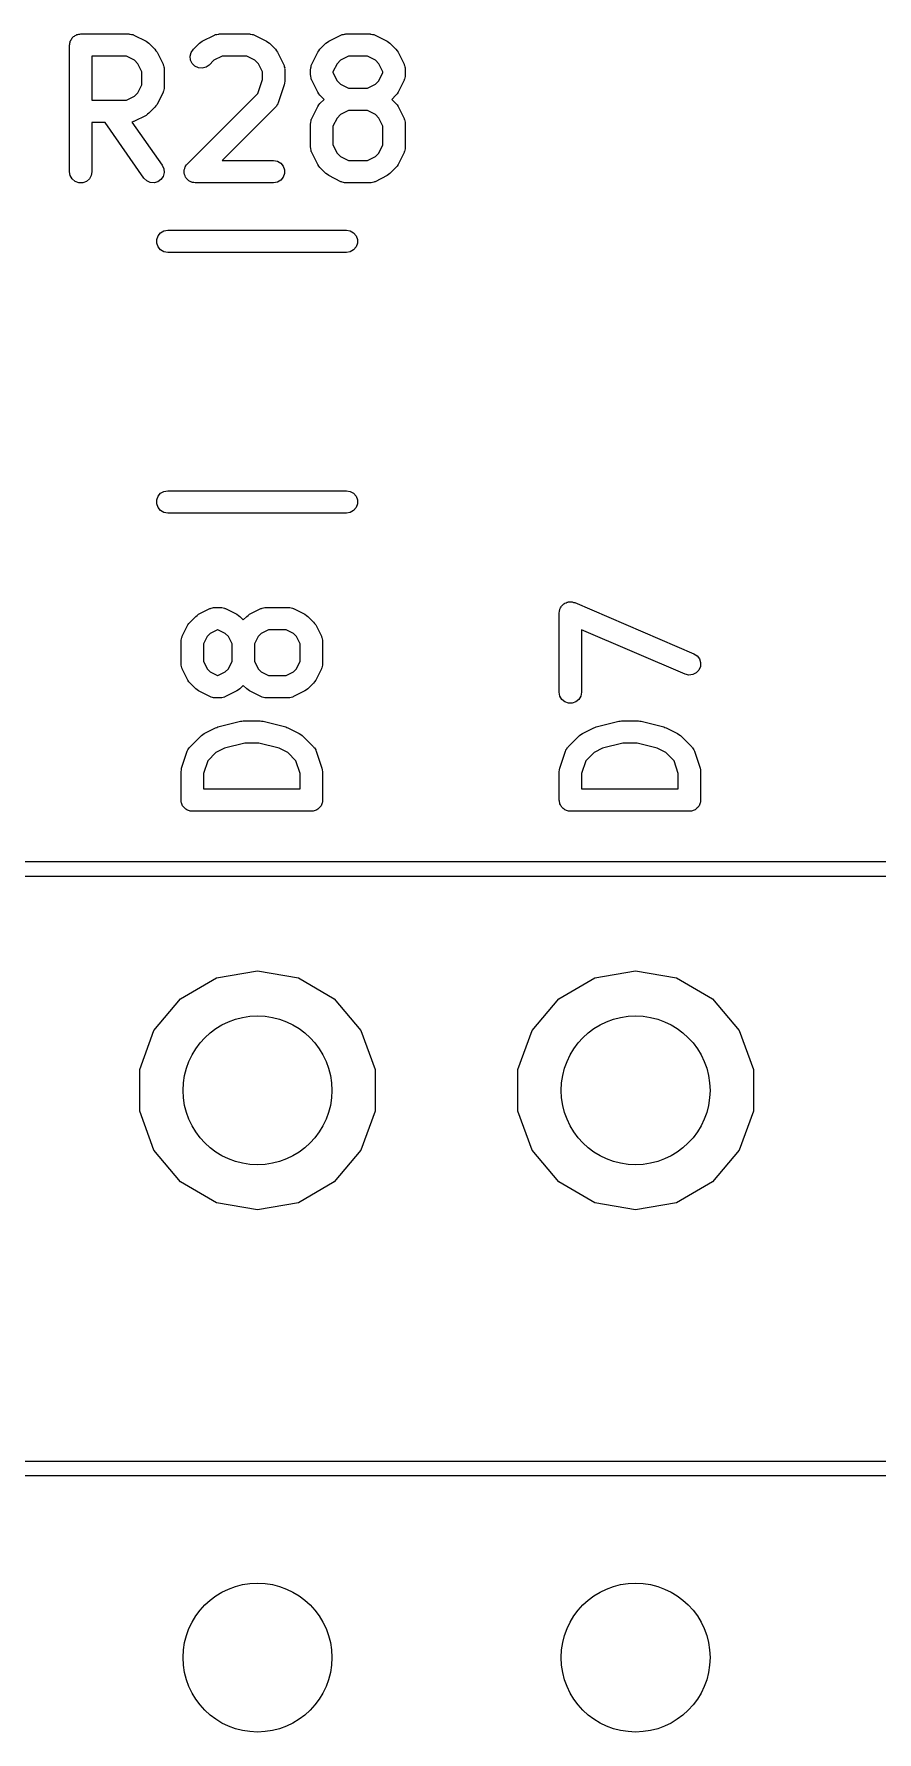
# Model space of a CAD drawing. Extents: x 25 to 125, y -131 to -25.
# Drawn here: x 36.14 to 41.81, y -100.17 to -88.77 of the extents above; entities that cross this region are included whole.
import ezdxf

# ---------------------------------------------------------------- set-up
doc = ezdxf.new("R2010")
doc.units = 0
doc.header["$MEASUREMENT"] = 0
doc.layers.add('BLACK', color=7, linetype='CONTINUOUS')

msp = doc.modelspace()

# ---------------------------------------------------------------- linework, layer by layer
at = {"layer": 'Black'}
for p, q in [((36.3833, -88.8409), (36.3844, -88.8345)), ((36.3833, -89.6909), (36.3833, -88.8409)), ((36.3844, -88.8279), (36.3866, -88.8217)), ((36.3844, -88.8345), (36.3844, -88.8279)), ((36.3866, -88.8217), (36.3878, -88.8153)), ((36.3878, -88.8153), (36.3911, -88.8096)), ((36.3911, -88.8096), (36.3933, -88.8034)), ((36.3933, -88.8034), (36.3975, -88.7984)), ((36.3975, -88.7984), (36.4008, -88.7927)), ((36.4008, -88.7927), (36.4058, -88.7885)), ((36.4058, -88.7885), (36.41, -88.7835)), ((36.41, -88.7835), (36.4157, -88.7802)), ((36.4157, -88.7802), (36.4208, -88.776)), ((36.4208, -88.776), (36.4269, -88.7737)), ((36.4269, -88.7737), (36.4326, -88.7704)), ((36.4326, -88.7704), (36.4391, -88.7693)), ((36.4391, -88.7693), (36.4452, -88.7671)), ((36.4452, -88.7671), (36.4518, -88.7671)), ((36.4518, -88.7671), (36.4583, -88.7659)), ((36.4583, -88.7659), (36.7821, -88.7659)), ((36.7821, -88.7659), (36.7863, -88.7667)), ((36.7863, -88.7667), (36.7906, -88.7664)), ((36.7906, -88.7664), (36.7991, -88.7689)), ((36.7991, -88.7689), (36.8077, -88.7704)), ((36.8077, -88.7704), (36.8115, -88.7726)), ((36.8115, -88.7726), (36.8156, -88.7738)), ((36.8156, -88.7738), (36.8966, -88.8143)), ((36.8966, -88.8143), (36.9062, -88.8215)), ((36.9062, -88.8215), (36.9161, -88.8284)), ((36.9161, -88.8284), (36.9565, -88.8688)), ((37.2147, -88.8688), (37.2552, -88.8284)), ((37.2552, -88.8284), (37.2651, -88.8215)), ((37.2651, -88.8215), (37.2747, -88.8143)), ((37.2747, -88.8143), (37.3557, -88.7738)), ((37.3557, -88.7738), (37.3598, -88.7726)), ((37.3598, -88.7726), (37.3636, -88.7704)), ((37.3636, -88.7704), (37.3722, -88.7689)), ((37.3722, -88.7689), (37.3806, -88.7664)), ((37.3806, -88.7664), (37.3849, -88.7667)), ((37.3849, -88.7667), (37.3892, -88.7659)), ((37.3892, -88.7659), (37.5916, -88.7659)), ((37.5916, -88.7659), (37.5958, -88.7667)), ((37.5958, -88.7667), (37.6002, -88.7664)), ((37.6002, -88.7664), (37.6086, -88.7689)), ((37.6086, -88.7689), (37.6172, -88.7704)), ((37.6172, -88.7704), (37.621, -88.7726)), ((37.621, -88.7726), (37.6251, -88.7738)), ((37.6251, -88.7738), (37.7061, -88.8143)), ((37.7061, -88.8143), (37.7157, -88.8215)), ((37.7157, -88.8215), (37.7256, -88.8284)), ((37.7256, -88.8284), (37.7661, -88.8688)), ((38.0647, -88.8688), (38.1052, -88.8284)), ((38.1052, -88.8284), (38.1151, -88.8215)), ((38.1151, -88.8215), (38.1247, -88.8143)), ((38.1247, -88.8143), (38.2057, -88.7738)), ((38.2057, -88.7738), (38.2098, -88.7726)), ((38.2098, -88.7726), (38.2136, -88.7704)), ((38.2136, -88.7704), (38.2222, -88.7689)), ((38.2222, -88.7689), (38.2306, -88.7664)), ((38.2306, -88.7664), (38.235, -88.7667)), ((38.235, -88.7667), (38.2392, -88.7659)), ((38.2392, -88.7659), (38.4011, -88.7659)), ((38.4011, -88.7659), (38.4054, -88.7667)), ((38.4054, -88.7667), (38.4097, -88.7664)), ((38.4097, -88.7664), (38.4181, -88.7689)), ((38.4181, -88.7689), (38.4268, -88.7704)), ((38.4268, -88.7704), (38.4305, -88.7726)), ((38.4305, -88.7726), (38.4347, -88.7738)), ((38.4347, -88.7738), (38.5156, -88.8143)), ((38.5156, -88.8143), (38.5253, -88.8215)), ((38.5253, -88.8215), (38.5351, -88.8284)), ((38.5351, -88.8284), (38.5756, -88.8688)), ((36.5333, -88.9159), (36.5333, -89.2112)), ((36.7644, -88.9159), (36.5333, -88.9159)), ((36.8186, -88.943), (36.7644, -88.9159)), ((36.8419, -88.9663), (36.8186, -88.943)), ((36.9565, -88.8688), (36.9634, -88.8787)), ((36.9634, -88.8787), (36.9706, -88.8883)), ((36.9706, -88.8883), (37.0111, -88.9693)), ((37.1931, -88.9153), (37.1998, -88.8902)), ((37.1953, -88.9413), (37.1931, -88.9153)), ((37.2063, -88.9649), (37.1953, -88.9413)), ((37.1998, -88.8902), (37.2147, -88.8688)), ((37.3527, -88.943), (37.3208, -88.9749)), ((37.4069, -88.9159), (37.3527, -88.943)), ((37.5739, -88.9159), (37.4069, -88.9159)), ((37.6281, -88.943), (37.5739, -88.9159)), ((37.6514, -88.9663), (37.6281, -88.943)), ((37.7661, -88.8688), (37.7729, -88.8787)), ((37.7729, -88.8787), (37.7801, -88.8883)), ((37.7801, -88.8883), (37.8206, -88.9693)), ((38.0102, -88.9693), (38.0507, -88.8883)), ((38.0507, -88.8883), (38.0579, -88.8787)), ((38.0579, -88.8787), (38.0647, -88.8688)), ((38.2027, -88.943), (38.1794, -88.9663)), ((38.2569, -88.9159), (38.2027, -88.943)), ((38.3834, -88.9159), (38.2569, -88.9159)), ((38.4376, -88.943), (38.3834, -88.9159)), ((38.4609, -88.9663), (38.4376, -88.943)), ((38.5756, -88.8688), (38.5825, -88.8787)), ((38.5825, -88.8787), (38.5896, -88.8883)), ((38.5896, -88.8883), (38.6301, -88.9693)), ((36.869, -89.0205), (36.8419, -88.9663)), ((36.869, -89.1066), (36.869, -89.0205)), ((37.0111, -88.9693), (37.0123, -88.9734)), ((37.0123, -88.9734), (37.0144, -88.9772)), ((37.0144, -88.9772), (37.016, -88.9858)), ((37.016, -88.9858), (37.0185, -88.9943)), ((37.0185, -88.9943), (37.0182, -88.9986)), ((37.0182, -88.9986), (37.019, -89.0028)), ((37.019, -89.0028), (37.019, -89.1243)), ((37.2248, -88.9833), (37.2063, -88.9649)), ((37.2484, -88.9943), (37.2248, -88.9833)), ((37.2743, -88.9966), (37.2484, -88.9943)), ((37.2995, -88.9898), (37.2743, -88.9966)), ((37.3208, -88.9749), (37.2995, -88.9898)), ((37.6475, -89.1647), (37.6785, -89.0716)), ((37.6785, -89.0205), (37.6514, -88.9663)), ((37.6785, -89.0716), (37.6785, -89.0205)), ((37.8206, -88.9693), (37.8218, -88.9734)), ((37.8218, -88.9734), (37.824, -88.9772)), ((37.824, -88.9772), (37.8255, -88.9858)), ((37.8255, -88.9858), (37.828, -88.9943)), ((37.828, -88.9943), (37.8277, -88.9986)), ((37.8277, -88.9986), (37.8285, -89.0028)), ((37.8285, -89.0028), (37.8285, -89.0838)), ((38.0023, -89.0028), (38.0031, -88.9986)), ((38.0023, -89.0433), (38.0023, -89.0028)), ((38.0031, -89.0476), (38.0023, -89.0433)), ((38.0028, -88.9943), (38.0053, -88.9858)), ((38.0031, -88.9986), (38.0028, -88.9943)), ((38.0028, -89.0519), (38.0031, -89.0476)), ((38.0053, -89.0603), (38.0028, -89.0519)), ((38.0053, -88.9858), (38.0068, -88.9772)), ((38.0068, -89.069), (38.0053, -89.0603)), ((38.0068, -88.9772), (38.009, -88.9734)), ((38.009, -89.0727), (38.0068, -89.069)), ((38.009, -88.9734), (38.0102, -88.9693)), ((38.0102, -89.0768), (38.009, -89.0727)), ((38.1794, -88.9663), (38.1523, -89.0205)), ((38.1523, -89.0205), (38.1523, -89.0256)), ((38.1523, -89.0256), (38.1794, -89.0798)), ((38.488, -89.0205), (38.4609, -88.9663)), ((38.4609, -89.0798), (38.488, -89.0256)), ((38.488, -89.0256), (38.488, -89.0205)), ((38.6301, -88.9693), (38.6313, -88.9734)), ((38.6313, -89.0727), (38.6301, -89.0768)), ((38.6313, -88.9734), (38.6335, -88.9772)), ((38.6335, -89.069), (38.6313, -89.0727)), ((38.6335, -88.9772), (38.635, -88.9858)), ((38.635, -89.0603), (38.6335, -89.069)), ((38.635, -88.9858), (38.6375, -88.9943)), ((38.6375, -89.0519), (38.635, -89.0603)), ((38.6375, -88.9943), (38.6373, -88.9986)), ((38.6373, -88.9986), (38.638, -89.0028)), ((38.638, -89.0433), (38.6373, -89.0476)), ((38.6373, -89.0476), (38.6375, -89.0519)), ((38.638, -89.0028), (38.638, -89.0433)), ((36.7644, -89.2112), (36.8186, -89.184)), ((36.8186, -89.184), (36.8419, -89.1608)), ((36.8419, -89.1608), (36.869, -89.1066)), ((37.0111, -89.1578), (36.9706, -89.2388)), ((37.0123, -89.1537), (37.0111, -89.1578)), ((37.0144, -89.1499), (37.0123, -89.1537)), ((37.016, -89.1413), (37.0144, -89.1499)), ((37.0185, -89.1328), (37.016, -89.1413)), ((37.019, -89.1243), (37.0182, -89.1285)), ((37.0182, -89.1285), (37.0185, -89.1328)), ((37.1743, -89.6379), (37.6475, -89.1647)), ((37.8246, -89.1075), (37.7842, -89.2289)), ((37.8264, -89.0956), (37.8246, -89.1075)), ((37.8285, -89.0838), (37.8264, -89.0956)), ((38.0507, -89.1578), (38.0102, -89.0768)), ((38.0579, -89.1675), (38.0507, -89.1578)), ((38.0647, -89.1773), (38.0579, -89.1675)), ((38.0927, -89.2052), (38.0647, -89.1773)), ((38.1794, -89.0798), (38.2027, -89.1031)), ((38.2027, -89.1031), (38.2569, -89.1302)), ((38.2569, -89.1302), (38.3834, -89.1302)), ((38.3834, -89.1302), (38.4376, -89.1031)), ((38.4376, -89.1031), (38.4609, -89.0798)), ((38.5756, -89.1773), (38.5477, -89.2052)), ((38.5825, -89.1674), (38.5756, -89.1773)), ((38.5896, -89.1578), (38.5825, -89.1674)), ((38.6301, -89.0768), (38.5896, -89.1578)), ((36.5333, -89.2112), (36.7644, -89.2112)), ((36.9161, -89.2987), (36.9062, -89.3056)), ((36.9565, -89.2582), (36.9161, -89.2987)), ((36.9634, -89.2484), (36.9565, -89.2582)), ((36.9706, -89.2388), (36.9634, -89.2484)), ((37.7661, -89.2582), (37.4084, -89.6159)), ((37.7685, -89.2547), (37.7661, -89.2582)), ((37.7718, -89.2518), (37.7685, -89.2547)), ((37.776, -89.2441), (37.7718, -89.2518)), ((37.781, -89.2369), (37.776, -89.2441)), ((37.7821, -89.2327), (37.781, -89.2369)), ((37.7842, -89.2289), (37.7821, -89.2327)), ((38.0102, -89.3336), (38.0507, -89.2526)), ((38.0507, -89.2526), (38.0579, -89.243)), ((38.0579, -89.243), (38.0647, -89.2331)), ((38.0647, -89.2331), (38.0927, -89.2052)), ((38.2569, -89.2802), (38.2027, -89.3073)), ((38.3834, -89.2802), (38.2569, -89.2802)), ((38.4376, -89.3073), (38.3834, -89.2802)), ((38.5477, -89.2052), (38.5756, -89.2331)), ((38.5756, -89.2331), (38.5825, -89.243)), ((38.5825, -89.243), (38.5896, -89.2526)), ((38.5896, -89.2526), (38.6301, -89.3336)), ((36.6216, -89.3612), (36.5333, -89.3612)), ((36.5333, -89.3612), (36.5333, -89.6909)), ((36.8825, -89.7339), (36.6216, -89.3612)), ((36.8077, -89.3566), (36.8022, -89.3576)), ((36.8022, -89.3576), (37.0054, -89.6479)), ((36.8115, -89.3545), (36.8077, -89.3566)), ((36.8156, -89.3532), (36.8115, -89.3545)), ((36.8966, -89.3128), (36.8156, -89.3532)), ((36.9062, -89.3056), (36.8966, -89.3128)), ((38.0023, -89.3671), (38.0031, -89.3629)), ((38.0023, -89.529), (38.0023, -89.3671)), ((38.0028, -89.3585), (38.0053, -89.3501)), ((38.0031, -89.3629), (38.0028, -89.3585)), ((38.0053, -89.3501), (38.0068, -89.3415)), ((38.0068, -89.3415), (38.009, -89.3377)), ((38.009, -89.3377), (38.0102, -89.3336)), ((38.1794, -89.3306), (38.1523, -89.3848)), ((38.1523, -89.3848), (38.1523, -89.5113)), ((38.2027, -89.3073), (38.1794, -89.3306)), ((38.4609, -89.3306), (38.4376, -89.3073)), ((38.488, -89.3848), (38.4609, -89.3306)), ((38.488, -89.5113), (38.488, -89.3848)), ((38.6301, -89.3336), (38.6313, -89.3377)), ((38.6313, -89.3377), (38.6335, -89.3415)), ((38.6335, -89.3415), (38.635, -89.3501)), ((38.635, -89.3501), (38.6375, -89.3585)), ((38.6375, -89.3585), (38.6373, -89.3629)), ((38.6373, -89.3629), (38.638, -89.3671)), ((38.638, -89.3671), (38.638, -89.529)), ((38.0031, -89.5333), (38.0023, -89.529)), ((38.1523, -89.5113), (38.1794, -89.5655)), ((38.4609, -89.5655), (38.488, -89.5113)), ((38.638, -89.529), (38.6373, -89.5333)), ((37.1687, -89.6459), (37.1743, -89.6379)), ((37.4084, -89.6159), (37.7535, -89.6159)), ((37.7535, -89.6159), (37.7791, -89.6204)), ((37.7791, -89.6204), (37.8017, -89.6335)), ((37.8017, -89.6335), (37.8184, -89.6534)), ((38.0028, -89.5376), (38.0031, -89.5333)), ((38.0053, -89.546), (38.0028, -89.5376)), ((38.0068, -89.5547), (38.0053, -89.546)), ((38.009, -89.5584), (38.0068, -89.5547)), ((38.0102, -89.5626), (38.009, -89.5584)), ((38.0507, -89.6435), (38.0102, -89.5626)), ((38.0579, -89.6532), (38.0507, -89.6435)), ((38.1794, -89.5655), (38.2027, -89.5888)), ((38.2027, -89.5888), (38.2569, -89.6159)), ((38.2569, -89.6159), (38.3834, -89.6159)), ((38.3834, -89.6159), (38.4376, -89.5888)), ((38.4376, -89.5888), (38.4609, -89.5655)), ((38.5896, -89.6435), (38.5825, -89.6532)), ((38.6301, -89.5626), (38.5896, -89.6435)), ((38.6313, -89.5584), (38.6301, -89.5626)), ((38.6335, -89.5547), (38.6313, -89.5584)), ((38.635, -89.546), (38.6335, -89.5547)), ((38.6375, -89.5376), (38.635, -89.546)), ((38.6373, -89.5333), (38.6375, -89.5376)), ((36.3878, -89.7166), (36.3833, -89.6909)), ((36.4008, -89.7391), (36.3878, -89.7166)), ((36.4208, -89.7559), (36.4008, -89.7391)), ((36.4452, -89.7648), (36.4208, -89.7559)), ((36.4958, -89.7559), (36.4713, -89.7648)), ((36.5157, -89.7391), (36.4958, -89.7559)), ((36.5287, -89.7166), (36.5157, -89.7391)), ((36.5333, -89.6909), (36.5287, -89.7166)), ((36.9009, -89.7524), (36.8825, -89.7339)), ((36.9245, -89.7634), (36.9009, -89.7524)), ((36.9757, -89.7589), (36.9505, -89.7656)), ((36.997, -89.744), (36.9757, -89.7589)), ((37.0119, -89.7226), (36.997, -89.744)), ((37.0054, -89.6479), (37.0164, -89.6715)), ((37.0187, -89.6975), (37.0119, -89.7226)), ((37.0164, -89.6715), (37.0187, -89.6975)), ((37.1526, -89.6844), (37.1534, -89.6812)), ((37.1534, -89.6941), (37.1526, -89.6844)), ((37.1534, -89.6779), (37.1568, -89.6687)), ((37.1534, -89.6812), (37.1534, -89.6779)), ((37.1534, -89.7039), (37.1534, -89.6941)), ((37.1546, -89.707), (37.1534, -89.7039)), ((37.1549, -89.7103), (37.1546, -89.707)), ((37.159, -89.7192), (37.1549, -89.7103)), ((37.1568, -89.6687), (37.1593, -89.6592)), ((37.1624, -89.7284), (37.159, -89.7192)), ((37.1593, -89.6592), (37.1612, -89.6565)), ((37.1612, -89.6565), (37.1624, -89.6534)), ((37.1624, -89.6534), (37.1687, -89.6459)), ((37.1645, -89.731), (37.1624, -89.7284)), ((37.1659, -89.7339), (37.1645, -89.731)), ((37.1728, -89.7409), (37.1659, -89.7339)), ((37.1791, -89.7484), (37.1728, -89.7409)), ((37.182, -89.75), (37.1791, -89.7484)), ((37.1843, -89.7524), (37.182, -89.75)), ((37.1932, -89.7565), (37.1843, -89.7524)), ((37.2017, -89.7614), (37.1932, -89.7565)), ((37.8017, -89.7484), (37.7791, -89.7614)), ((37.8184, -89.7284), (37.8017, -89.7484)), ((37.8184, -89.6534), (37.8274, -89.6779)), ((37.8274, -89.7039), (37.8184, -89.7284)), ((37.8274, -89.6779), (37.8274, -89.7039)), ((38.0647, -89.663), (38.0579, -89.6532)), ((38.1052, -89.7035), (38.0647, -89.663)), ((38.1151, -89.7104), (38.1052, -89.7035)), ((38.1247, -89.7175), (38.1151, -89.7104)), ((38.2057, -89.758), (38.1247, -89.7175)), ((38.2098, -89.7592), (38.2057, -89.758)), ((38.2136, -89.7614), (38.2098, -89.7592)), ((38.4305, -89.7592), (38.4268, -89.7614)), ((38.4347, -89.758), (38.4305, -89.7592)), ((38.5156, -89.7175), (38.4347, -89.758)), ((38.5253, -89.7104), (38.5156, -89.7175)), ((38.5351, -89.7035), (38.5253, -89.7104)), ((38.5756, -89.663), (38.5351, -89.7035)), ((38.5825, -89.6532), (38.5756, -89.663)), ((36.4713, -89.7648), (36.4452, -89.7648)), ((36.9505, -89.7656), (36.9245, -89.7634)), ((37.2049, -89.762), (37.2017, -89.7614)), ((37.2079, -89.7634), (37.2049, -89.762)), ((37.2177, -89.7642), (37.2079, -89.7634)), ((37.2273, -89.7659), (37.2177, -89.7642)), ((37.7535, -89.7659), (37.2273, -89.7659)), ((37.7791, -89.7614), (37.7535, -89.7659)), ((38.2222, -89.7629), (38.2136, -89.7614)), ((38.2306, -89.7654), (38.2222, -89.7629)), ((38.235, -89.7652), (38.2306, -89.7654)), ((38.2392, -89.7659), (38.235, -89.7652)), ((38.4011, -89.7659), (38.2392, -89.7659)), ((38.4054, -89.7652), (38.4011, -89.7659)), ((38.4097, -89.7654), (38.4054, -89.7652)), ((38.4181, -89.7629), (38.4097, -89.7654)), ((38.4268, -89.7614), (38.4181, -89.7629)), ((36.9778, -90.1211), (36.9946, -90.1011)), ((36.9946, -90.1011), (37.0171, -90.0881)), ((37.0171, -90.0881), (37.0428, -90.0836)), ((37.0428, -90.0836), (38.2428, -90.0836)), ((38.2428, -90.0836), (38.2685, -90.0881)), ((38.2685, -90.0881), (38.291, -90.1011)), ((38.291, -90.1011), (38.3078, -90.1211)), ((36.9689, -90.1456), (36.9778, -90.1211)), ((36.9689, -90.1716), (36.9689, -90.1456)), ((36.9778, -90.1961), (36.9689, -90.1716)), ((36.9946, -90.2161), (36.9778, -90.1961)), ((38.3078, -90.1961), (38.291, -90.2161)), ((38.3078, -90.1211), (38.3167, -90.1456)), ((38.3167, -90.1716), (38.3078, -90.1961)), ((38.3167, -90.1456), (38.3167, -90.1716)), ((37.0171, -90.2291), (36.9946, -90.2161)), ((37.0428, -90.2336), (37.0171, -90.2291)), ((38.2428, -90.2336), (37.0428, -90.2336)), ((38.2685, -90.2291), (38.2428, -90.2336)), ((38.291, -90.2161), (38.2685, -90.2291)), ((36.9689, -91.8956), (36.9778, -91.8711)), ((36.9689, -91.9216), (36.9689, -91.8956)), ((36.9778, -91.9461), (36.9689, -91.9216)), ((36.9778, -91.8711), (36.9946, -91.8511)), ((36.9946, -91.8511), (37.0171, -91.8381)), ((37.0171, -91.8381), (37.0428, -91.8336)), ((37.0428, -91.8336), (38.2428, -91.8336)), ((38.2428, -91.8336), (38.2685, -91.8381)), ((38.2685, -91.8381), (38.291, -91.8511)), ((38.291, -91.8511), (38.3078, -91.8711)), ((38.3078, -91.8711), (38.3167, -91.8956)), ((38.3167, -91.9216), (38.3078, -91.9461)), ((38.3167, -91.8956), (38.3167, -91.9216)), ((36.9946, -91.9661), (36.9778, -91.9461)), ((37.0171, -91.9791), (36.9946, -91.9661)), ((37.0428, -91.9836), (37.0171, -91.9791)), ((38.2428, -91.9836), (37.0428, -91.9836)), ((38.2685, -91.9791), (38.2428, -91.9836)), ((38.291, -91.9661), (38.2685, -91.9791)), ((38.3078, -91.9461), (38.291, -91.9661)), ((39.6842, -92.6135), (39.6873, -92.6102)), ((39.6873, -92.6102), (39.6895, -92.6063)), ((39.6895, -92.6063), (39.6961, -92.6008)), ((39.6961, -92.6008), (39.702, -92.5945)), ((39.702, -92.5945), (39.706, -92.5925)), ((39.706, -92.5925), (39.7095, -92.5896)), ((39.7095, -92.5896), (39.7176, -92.5866)), ((39.7176, -92.5866), (39.7253, -92.5828)), ((39.7253, -92.5828), (39.7297, -92.5822)), ((39.7297, -92.5822), (39.7339, -92.5807)), ((39.7339, -92.5807), (39.7426, -92.5807)), ((39.7426, -92.5807), (39.7512, -92.5797)), ((39.7512, -92.5797), (39.7555, -92.5807)), ((39.7555, -92.5807), (39.76, -92.5807)), ((39.76, -92.5807), (39.7681, -92.5836)), ((39.7681, -92.5836), (39.7765, -92.5856)), ((39.7765, -92.5856), (40.5765, -92.9285)), ((37.1851, -92.7256), (37.192, -92.7158)), ((37.192, -92.7158), (37.2301, -92.6777)), ((37.2301, -92.6777), (37.24, -92.6708)), ((37.24, -92.6708), (37.2496, -92.6637)), ((37.2496, -92.6637), (37.3258, -92.6256)), ((37.3258, -92.6256), (37.33, -92.6243)), ((37.33, -92.6243), (37.3337, -92.6222)), ((37.3337, -92.6222), (37.3423, -92.6206)), ((37.3423, -92.6206), (37.3508, -92.6181)), ((37.3508, -92.6181), (37.3551, -92.6184)), ((37.3551, -92.6184), (37.3593, -92.6176)), ((37.3593, -92.6176), (37.3974, -92.6176)), ((37.3974, -92.6176), (37.4017, -92.6184)), ((37.4017, -92.6184), (37.406, -92.6181)), ((37.406, -92.6181), (37.4144, -92.6206)), ((37.4144, -92.6206), (37.4231, -92.6222)), ((37.4231, -92.6222), (37.4268, -92.6243)), ((37.4268, -92.6243), (37.431, -92.6256)), ((37.431, -92.6256), (37.5072, -92.6637)), ((37.5072, -92.6637), (37.5168, -92.6708)), ((37.5168, -92.6708), (37.5267, -92.6777)), ((37.5267, -92.6777), (37.5498, -92.7009)), ((37.5498, -92.7009), (37.573, -92.6777)), ((37.573, -92.6777), (37.5828, -92.6708)), ((37.5828, -92.6708), (37.5925, -92.6637)), ((37.5925, -92.6637), (37.6687, -92.6256)), ((37.6687, -92.6256), (37.6728, -92.6243)), ((37.6728, -92.6243), (37.6766, -92.6222)), ((37.6766, -92.6222), (37.6852, -92.6206)), ((37.6852, -92.6206), (37.6936, -92.6181)), ((37.6936, -92.6181), (37.698, -92.6184)), ((37.698, -92.6184), (37.7022, -92.6176)), ((37.7022, -92.6176), (37.8546, -92.6176)), ((37.8546, -92.6176), (37.8588, -92.6184)), ((37.8588, -92.6184), (37.8632, -92.6181)), ((37.8632, -92.6181), (37.8716, -92.6206)), ((37.8716, -92.6206), (37.8802, -92.6222)), ((37.8802, -92.6222), (37.884, -92.6243)), ((37.884, -92.6243), (37.8881, -92.6256)), ((37.8881, -92.6256), (37.9643, -92.6637)), ((37.9643, -92.6637), (37.974, -92.6708)), ((37.974, -92.6708), (37.9838, -92.6777)), ((37.9838, -92.6777), (38.0219, -92.7158)), ((38.0219, -92.7158), (38.0288, -92.7257)), ((39.672, -92.6546), (39.6735, -92.6461)), ((39.672, -93.1879), (39.672, -92.6546)), ((39.6735, -92.6461), (39.6739, -92.6374)), ((39.6739, -92.6374), (39.6757, -92.6333)), ((39.6757, -92.6333), (39.6765, -92.6289)), ((39.6765, -92.6289), (39.6808, -92.6214)), ((39.6808, -92.6214), (39.6842, -92.6135)), ((37.1325, -92.8365), (37.135, -92.828)), ((37.1327, -92.8408), (37.1325, -92.8365)), ((37.135, -92.828), (37.1365, -92.8194)), ((37.1365, -92.8194), (37.1387, -92.8156)), ((37.1387, -92.8156), (37.1399, -92.8115)), ((37.1399, -92.8115), (37.178, -92.7353)), ((37.178, -92.7353), (37.1851, -92.7256)), ((37.3067, -92.8133), (37.282, -92.8627)), ((37.3276, -92.7924), (37.3067, -92.8133)), ((37.3771, -92.7676), (37.3276, -92.7924)), ((37.3797, -92.7676), (37.3771, -92.7676)), ((37.4292, -92.7924), (37.3797, -92.7676)), ((37.4501, -92.8133), (37.4292, -92.7924)), ((37.4748, -92.8627), (37.4501, -92.8133)), ((37.6496, -92.8133), (37.6248, -92.8627)), ((37.6704, -92.7924), (37.6496, -92.8133)), ((37.7199, -92.7676), (37.6704, -92.7924)), ((37.8369, -92.7676), (37.7199, -92.7676)), ((37.8864, -92.7924), (37.8369, -92.7676)), ((37.9072, -92.8133), (37.8864, -92.7924)), ((37.932, -92.8627), (37.9072, -92.8133)), ((38.0288, -92.7257), (38.036, -92.7353)), ((38.036, -92.7353), (38.0741, -92.8115)), ((38.0741, -92.8115), (38.0753, -92.8156)), ((38.0753, -92.8156), (38.0774, -92.8194)), ((38.0774, -92.8194), (38.079, -92.828)), ((38.079, -92.828), (38.0815, -92.8365)), ((38.0815, -92.8365), (38.0812, -92.8408)), ((40.5174, -93.0663), (39.822, -92.7683)), ((39.822, -92.7683), (39.822, -93.1879)), ((37.132, -92.845), (37.1327, -92.8408)), ((37.132, -92.9974), (37.132, -92.845)), ((37.282, -92.8627), (37.282, -92.9797)), ((37.4748, -92.9797), (37.4748, -92.8627)), ((37.6248, -92.8627), (37.6248, -92.9797)), ((37.932, -92.9797), (37.932, -92.8627)), ((38.0812, -92.8408), (38.082, -92.845)), ((38.082, -92.845), (38.082, -92.9974)), ((40.5765, -92.9285), (40.5983, -92.9427)), ((40.5983, -92.9427), (40.6139, -92.9636)), ((37.1327, -93.0017), (37.132, -92.9974)), ((37.1325, -93.006), (37.1327, -93.0017)), ((37.135, -93.0144), (37.1325, -93.006)), ((37.1365, -93.0231), (37.135, -93.0144)), ((37.1387, -93.0268), (37.1365, -93.0231)), ((37.1399, -93.031), (37.1387, -93.0268)), ((37.178, -93.1071), (37.1399, -93.031)), ((37.282, -92.9797), (37.3067, -93.0292)), ((37.3067, -93.0292), (37.3276, -93.0501)), ((37.3276, -93.0501), (37.3771, -93.0748)), ((37.3797, -93.0748), (37.4292, -93.0501)), ((37.4292, -93.0501), (37.4501, -93.0292)), ((37.4501, -93.0292), (37.4748, -92.9797)), ((37.6248, -92.9797), (37.6496, -93.0292)), ((37.6496, -93.0292), (37.6704, -93.0501)), ((37.6704, -93.0501), (37.7199, -93.0748)), ((37.8369, -93.0748), (37.8864, -93.0501)), ((37.8864, -93.0501), (37.9072, -93.0292)), ((37.9072, -93.0292), (37.932, -92.9797)), ((38.0741, -93.031), (38.036, -93.1071)), ((38.0753, -93.0268), (38.0741, -93.031)), ((38.0774, -93.0231), (38.0753, -93.0268)), ((38.079, -93.0144), (38.0774, -93.0231)), ((38.0815, -93.006), (38.079, -93.0144)), ((38.082, -92.9974), (38.0812, -93.0017)), ((38.0812, -93.0017), (38.0815, -93.006)), ((40.5428, -93.0723), (40.5174, -93.0663)), ((40.5919, -93.0575), (40.5686, -93.0692)), ((40.6097, -93.0385), (40.5919, -93.0575)), ((40.62, -93.0145), (40.6097, -93.0385)), ((40.6139, -92.9636), (40.6214, -92.9885)), ((40.6214, -92.9885), (40.62, -93.0145)), ((37.1851, -93.1168), (37.178, -93.1071)), ((37.192, -93.1266), (37.1851, -93.1168)), ((37.2301, -93.1647), (37.192, -93.1266)), ((37.24, -93.1716), (37.2301, -93.1647)), ((37.2496, -93.1788), (37.24, -93.1716)), ((37.3258, -93.2169), (37.2496, -93.1788)), ((37.3771, -93.0748), (37.3797, -93.0748)), ((37.5072, -93.1788), (37.431, -93.2169)), ((37.5168, -93.1716), (37.5072, -93.1788)), ((37.5267, -93.1647), (37.5168, -93.1716)), ((37.5498, -93.1416), (37.5267, -93.1647)), ((37.573, -93.1647), (37.5498, -93.1416)), ((37.5828, -93.1716), (37.573, -93.1647)), ((37.5925, -93.1788), (37.5828, -93.1716)), ((37.6687, -93.2169), (37.5925, -93.1788)), ((37.7199, -93.0748), (37.8369, -93.0748)), ((37.9643, -93.1788), (37.8881, -93.2169)), ((37.974, -93.1716), (37.9643, -93.1788)), ((37.9838, -93.1647), (37.974, -93.1716)), ((38.0219, -93.1266), (37.9838, -93.1647)), ((38.0288, -93.1168), (38.0219, -93.1266)), ((38.036, -93.1071), (38.0288, -93.1168)), ((40.5686, -93.0692), (40.5428, -93.0723)), ((37.33, -93.2181), (37.3258, -93.2169)), ((37.3337, -93.2203), (37.33, -93.2181)), ((37.3423, -93.2218), (37.3337, -93.2203)), ((37.3508, -93.2243), (37.3423, -93.2218)), ((37.3551, -93.224), (37.3508, -93.2243)), ((37.3593, -93.2248), (37.3551, -93.224)), ((37.3974, -93.2248), (37.3593, -93.2248)), ((37.4017, -93.224), (37.3974, -93.2248)), ((37.406, -93.2243), (37.4017, -93.224)), ((37.4144, -93.2218), (37.406, -93.2243)), ((37.4231, -93.2203), (37.4144, -93.2218)), ((37.4268, -93.2181), (37.4231, -93.2203)), ((37.431, -93.2169), (37.4268, -93.2181)), ((37.6728, -93.2181), (37.6687, -93.2169)), ((37.6766, -93.2203), (37.6728, -93.2181)), ((37.6852, -93.2218), (37.6766, -93.2203)), ((37.6936, -93.2243), (37.6852, -93.2218)), ((37.698, -93.224), (37.6936, -93.2243)), ((37.7022, -93.2248), (37.698, -93.224)), ((37.8546, -93.2248), (37.7022, -93.2248)), ((37.8588, -93.224), (37.8546, -93.2248)), ((37.8632, -93.2243), (37.8588, -93.224)), ((37.8716, -93.2218), (37.8632, -93.2243)), ((37.8802, -93.2203), (37.8716, -93.2218)), ((37.884, -93.2181), (37.8802, -93.2203)), ((37.8881, -93.2169), (37.884, -93.2181)), ((39.6765, -93.2135), (39.672, -93.1879)), ((39.6895, -93.2361), (39.6765, -93.2135)), ((39.7095, -93.2528), (39.6895, -93.2361)), ((39.7339, -93.2617), (39.7095, -93.2528)), ((39.76, -93.2617), (39.7339, -93.2617)), ((39.7845, -93.2528), (39.76, -93.2617)), ((39.8044, -93.2361), (39.7845, -93.2528)), ((39.8174, -93.2135), (39.8044, -93.2361)), ((39.822, -93.1879), (39.8174, -93.2135)), ((37.3793, -93.4199), (37.5316, -93.3818)), ((37.5316, -93.3818), (37.5408, -93.3811)), ((37.5408, -93.3811), (37.5498, -93.3796)), ((37.5498, -93.3796), (37.6641, -93.3796)), ((37.6641, -93.3796), (37.6731, -93.3811)), ((37.6731, -93.3811), (37.6823, -93.3818)), ((37.6823, -93.3818), (37.8347, -93.4199)), ((39.9193, -93.4199), (40.0716, -93.3818)), ((40.0716, -93.3818), (40.0808, -93.3811)), ((40.0808, -93.3811), (40.0898, -93.3796)), ((40.0898, -93.3796), (40.2041, -93.3796)), ((40.2041, -93.3796), (40.2131, -93.3811)), ((40.2131, -93.3811), (40.2223, -93.3818)), ((40.2223, -93.3818), (40.3747, -93.4199)), ((37.192, -93.5539), (37.2682, -93.4777)), ((37.2682, -93.4777), (37.2781, -93.4708)), ((37.2781, -93.4708), (37.2877, -93.4637)), ((37.2877, -93.4637), (37.3639, -93.4256)), ((37.3639, -93.4256), (37.3718, -93.4232)), ((37.3718, -93.4232), (37.3793, -93.4199)), ((37.8347, -93.4199), (37.8422, -93.4232)), ((37.8422, -93.4232), (37.85, -93.4256)), ((37.85, -93.4256), (37.9262, -93.4637)), ((37.9262, -93.4637), (37.9359, -93.4708)), ((37.9359, -93.4708), (37.9457, -93.4777)), ((37.9457, -93.4777), (38.0219, -93.5539)), ((39.732, -93.5539), (39.8082, -93.4777)), ((39.8082, -93.4777), (39.8181, -93.4708)), ((39.8181, -93.4708), (39.8277, -93.4637)), ((39.8277, -93.4637), (39.9039, -93.4256)), ((39.9039, -93.4256), (39.9118, -93.4232)), ((39.9118, -93.4232), (39.9193, -93.4199)), ((40.3747, -93.4199), (40.3822, -93.4232)), ((40.3822, -93.4232), (40.39, -93.4256)), ((40.39, -93.4256), (40.4662, -93.4637)), ((40.4662, -93.4637), (40.4759, -93.4708)), ((40.4759, -93.4708), (40.4857, -93.4777)), ((40.4857, -93.4777), (40.5619, -93.5539)), ((37.1358, -93.6975), (37.1739, -93.5832)), ((37.1739, -93.5832), (37.176, -93.5794)), ((37.176, -93.5794), (37.1771, -93.5752)), ((37.1771, -93.5752), (37.1821, -93.568)), ((37.1821, -93.568), (37.1863, -93.5603)), ((37.1863, -93.5603), (37.1896, -93.5574)), ((37.1896, -93.5574), (37.192, -93.5539)), ((37.3657, -93.5924), (37.3106, -93.6474)), ((37.4236, -93.5634), (37.3657, -93.5924)), ((37.5591, -93.5296), (37.4236, -93.5634)), ((37.6549, -93.5296), (37.5591, -93.5296)), ((37.7903, -93.5634), (37.6549, -93.5296)), ((37.8483, -93.5924), (37.7903, -93.5634)), ((37.9033, -93.6474), (37.8483, -93.5924)), ((38.0219, -93.5539), (38.0244, -93.5574)), ((38.0244, -93.5574), (38.0276, -93.5603)), ((38.0276, -93.5603), (38.0318, -93.568)), ((38.0318, -93.568), (38.0368, -93.5752)), ((38.0368, -93.5752), (38.038, -93.5794)), ((38.038, -93.5794), (38.04, -93.5832)), ((38.04, -93.5832), (38.0781, -93.6975)), ((39.6758, -93.6975), (39.7139, -93.5832)), ((39.7139, -93.5832), (39.716, -93.5794)), ((39.716, -93.5794), (39.7171, -93.5752)), ((39.7171, -93.5752), (39.7221, -93.568)), ((39.7221, -93.568), (39.7263, -93.5603)), ((39.7263, -93.5603), (39.7296, -93.5574)), ((39.7296, -93.5574), (39.732, -93.5539)), ((39.9057, -93.5924), (39.8506, -93.6474)), ((39.9636, -93.5634), (39.9057, -93.5924)), ((40.0991, -93.5296), (39.9636, -93.5634)), ((40.1949, -93.5296), (40.0991, -93.5296)), ((40.3303, -93.5634), (40.1949, -93.5296)), ((40.3883, -93.5924), (40.3303, -93.5634)), ((40.4433, -93.6474), (40.3883, -93.5924)), ((40.5619, -93.5539), (40.5644, -93.5574)), ((40.5644, -93.5574), (40.5676, -93.5603)), ((40.5676, -93.5603), (40.5718, -93.568)), ((40.5718, -93.568), (40.5768, -93.5752)), ((40.5768, -93.5752), (40.578, -93.5794)), ((40.578, -93.5794), (40.58, -93.5832)), ((40.58, -93.5832), (40.6181, -93.6975)), ((37.132, -93.7212), (37.1341, -93.7094)), ((37.132, -93.9117), (37.132, -93.7212)), ((37.1341, -93.7094), (37.1358, -93.6975)), ((37.3106, -93.6474), (37.282, -93.7334)), ((37.282, -93.7334), (37.282, -93.8367)), ((37.932, -93.7334), (37.9033, -93.6474)), ((37.932, -93.8367), (37.932, -93.7334)), ((38.0781, -93.6975), (38.0799, -93.7094)), ((38.0799, -93.7094), (38.082, -93.7212)), ((38.082, -93.7212), (38.082, -93.9117)), ((39.672, -93.7212), (39.6741, -93.7094)), ((39.672, -93.9117), (39.672, -93.7212)), ((39.6741, -93.7094), (39.6758, -93.6975)), ((39.8506, -93.6474), (39.822, -93.7334)), ((39.822, -93.7334), (39.822, -93.8367)), ((40.472, -93.7334), (40.4433, -93.6474)), ((40.472, -93.8367), (40.472, -93.7334)), ((40.6181, -93.6975), (40.6199, -93.7094)), ((40.6199, -93.7094), (40.622, -93.7212)), ((40.622, -93.7212), (40.622, -93.9117)), ((37.282, -93.8367), (37.932, -93.8367)), ((39.822, -93.8367), (40.472, -93.8367)), ((37.1331, -93.9182), (37.132, -93.9117)), ((37.1331, -93.9247), (37.1331, -93.9182)), ((37.1354, -93.9309), (37.1331, -93.9247)), ((37.1365, -93.9373), (37.1354, -93.9309)), ((37.1398, -93.943), (37.1365, -93.9373)), ((37.142, -93.9492), (37.1398, -93.943)), ((37.1462, -93.9542), (37.142, -93.9492)), ((37.1495, -93.9599), (37.1462, -93.9542)), ((37.1545, -93.9641), (37.1495, -93.9599)), ((37.1588, -93.9692), (37.1545, -93.9641)), ((37.1644, -93.9724), (37.1588, -93.9692)), ((37.1695, -93.9766), (37.1644, -93.9724)), ((37.1756, -93.9789), (37.1695, -93.9766)), ((37.1813, -93.9822), (37.1756, -93.9789)), ((38.0383, -93.9789), (38.0326, -93.9822)), ((38.0445, -93.9766), (38.0383, -93.9789)), ((38.0495, -93.9724), (38.0445, -93.9766)), ((38.0552, -93.9692), (38.0495, -93.9724)), ((38.0594, -93.9641), (38.0552, -93.9692)), ((38.0644, -93.9599), (38.0594, -93.9641)), ((38.0677, -93.9542), (38.0644, -93.9599)), ((38.0719, -93.9492), (38.0677, -93.9542)), ((38.0742, -93.943), (38.0719, -93.9492)), ((38.0774, -93.9373), (38.0742, -93.943)), ((38.0786, -93.9309), (38.0774, -93.9373)), ((38.0808, -93.9247), (38.0786, -93.9309)), ((38.082, -93.9117), (38.0808, -93.9182)), ((38.0808, -93.9182), (38.0808, -93.9247)), ((39.6731, -93.9182), (39.672, -93.9117)), ((39.6731, -93.9247), (39.6731, -93.9182)), ((39.6754, -93.9309), (39.6731, -93.9247)), ((39.6765, -93.9373), (39.6754, -93.9309)), ((39.6798, -93.943), (39.6765, -93.9373)), ((39.682, -93.9492), (39.6798, -93.943)), ((39.6862, -93.9542), (39.682, -93.9492)), ((39.6895, -93.9599), (39.6862, -93.9542)), ((39.6945, -93.9641), (39.6895, -93.9599)), ((39.6988, -93.9692), (39.6945, -93.9641)), ((39.7044, -93.9724), (39.6988, -93.9692)), ((39.7095, -93.9766), (39.7044, -93.9724)), ((39.7156, -93.9789), (39.7095, -93.9766)), ((39.7213, -93.9822), (39.7156, -93.9789)), ((40.5783, -93.9789), (40.5726, -93.9822)), ((40.5845, -93.9766), (40.5783, -93.9789)), ((40.5895, -93.9724), (40.5845, -93.9766)), ((40.5952, -93.9692), (40.5895, -93.9724)), ((40.5994, -93.9641), (40.5952, -93.9692)), ((40.6044, -93.9599), (40.5994, -93.9641)), ((40.6077, -93.9542), (40.6044, -93.9599)), ((40.6119, -93.9492), (40.6077, -93.9542)), ((40.6142, -93.943), (40.6119, -93.9492)), ((40.6174, -93.9373), (40.6142, -93.943)), ((40.6186, -93.9309), (40.6174, -93.9373)), ((40.6208, -93.9247), (40.6186, -93.9309)), ((40.622, -93.9117), (40.6208, -93.9182)), ((40.6208, -93.9182), (40.6208, -93.9247)), ((37.1878, -93.9833), (37.1813, -93.9822)), ((37.1939, -93.9856), (37.1878, -93.9833)), ((37.2005, -93.9856), (37.1939, -93.9856)), ((37.207, -93.9867), (37.2005, -93.9856)), ((38.007, -93.9867), (37.207, -93.9867)), ((38.0134, -93.9856), (38.007, -93.9867)), ((38.02, -93.9856), (38.0134, -93.9856)), ((38.0262, -93.9833), (38.02, -93.9856)), ((38.0326, -93.9822), (38.0262, -93.9833)), ((39.7278, -93.9833), (39.7213, -93.9822)), ((39.7339, -93.9856), (39.7278, -93.9833)), ((39.7405, -93.9856), (39.7339, -93.9856)), ((39.747, -93.9867), (39.7405, -93.9856)), ((40.547, -93.9867), (39.747, -93.9867)), ((40.5534, -93.9856), (40.547, -93.9867)), ((40.56, -93.9856), (40.5534, -93.9856)), ((40.5662, -93.9833), (40.56, -93.9856)), ((40.5726, -93.9822), (40.5662, -93.9833)), ((57.7092, -94.425), (34.2249, -94.425)), ((34.2648, -94.325), (57.7186, -94.325)), ((37.1289, -95.246), (37.3704, -95.1066)), ((37.3704, -95.1066), (37.6451, -95.0582)), ((37.6451, -95.0582), (37.9197, -95.1066)), ((37.9197, -95.1066), (38.1613, -95.246)), ((39.6689, -95.246), (39.9104, -95.1066)), ((39.9104, -95.1066), (40.1851, -95.0582)), ((40.1851, -95.0582), (40.4597, -95.1066)), ((40.4597, -95.1066), (40.7013, -95.246)), ((36.9496, -95.4597), (37.1289, -95.246)), ((38.1613, -95.246), (38.3405, -95.4597)), ((39.4896, -95.4597), (39.6689, -95.246)), ((40.7013, -95.246), (40.8805, -95.4597)), ((36.8542, -95.7218), (36.9496, -95.4597)), ((38.3405, -95.4597), (38.4359, -95.7218)), ((39.3942, -95.7218), (39.4896, -95.4597)), ((40.8805, -95.4597), (40.9759, -95.7218)), ((36.8542, -96.0007), (36.8542, -95.7218)), ((38.4359, -95.7218), (38.4359, -96.0007)), ((39.3942, -96.0007), (39.3942, -95.7218)), ((40.9759, -95.7218), (40.9759, -96.0007)), ((36.9496, -96.2627), (36.8542, -96.0007)), ((38.4359, -96.0007), (38.3405, -96.2627)), ((39.4896, -96.2627), (39.3942, -96.0007)), ((40.9759, -96.0007), (40.8805, -96.2627)), ((37.1289, -96.4764), (36.9496, -96.2627)), ((38.3405, -96.2627), (38.1613, -96.4764)), ((39.6689, -96.4764), (39.4896, -96.2627)), ((40.8805, -96.2627), (40.7013, -96.4764)), ((37.3704, -96.6158), (37.1289, -96.4764)), ((38.1613, -96.4764), (37.9197, -96.6158)), ((39.9104, -96.6158), (39.6689, -96.4764)), ((40.7013, -96.4764), (40.4597, -96.6158)), ((37.6451, -96.6643), (37.3704, -96.6158)), ((37.9197, -96.6158), (37.6451, -96.6643)), ((40.1851, -96.6643), (39.9104, -96.6158)), ((40.4597, -96.6158), (40.1851, -96.6643)), ((33.087, -98.3512), (60.839, -98.3512)), ((60.8392, -98.4512), (32.9937, -98.4512))]:
    msp.add_line(p, q, dxfattribs=at)
for centre in [(37.6451, -95.8612), (37.6451, -95.8612), (40.1851, -95.8612), (40.1851, -95.8612), (37.6451, -99.6712), (37.6451, -99.6712), (40.1851, -99.6712), (40.1851, -99.6712)]:
    msp.add_circle(centre, 0.5, dxfattribs=at)

doc.saveas('drawing.dxf')
